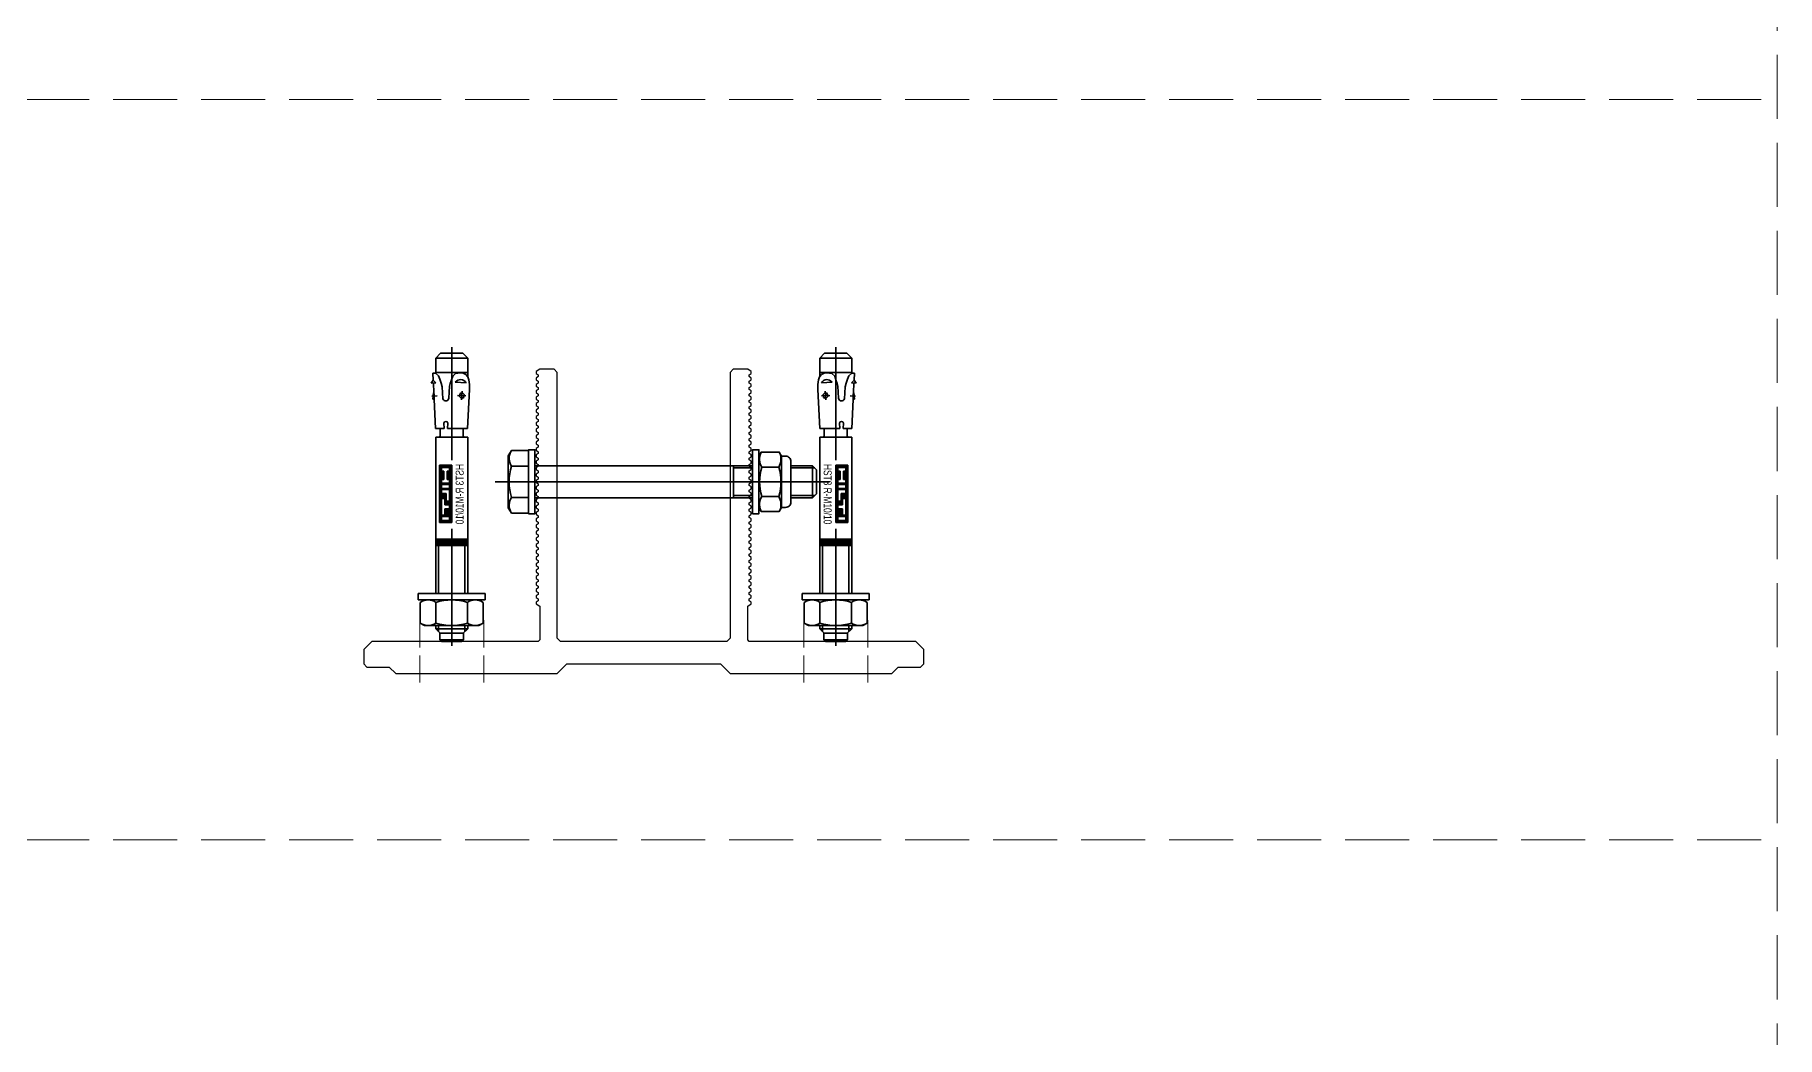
# Model space of a CAD drawing. Header units: millimetres. Extents: x -29692 to 34729, y -8412 to 43293.
# Drawn here: x -9429 to -8884, y -559 to -246 of the extents above; entities that cross this region are included whole.
import ezdxf
from ezdxf.enums import TextEntityAlignment as Align

# ---------------------------------------------------------------- set-up
doc = ezdxf.new("R2010")
doc.units = ezdxf.units.MM
doc.linetypes.add('ACAD_ISO10W100', pattern=[18, 12, -3, 0, -3])
doc.linetypes.add('JIS_02_4.0', pattern=[5.5, 4, -1.5])
doc.layers.add('_0_001_Профили', color=150, linetype='Continuous', lineweight=35)
doc.layers.add('_0_007_Кронштейны_01', color=30, linetype='Continuous')
doc.layers.add('_0_023 _Линия_04', color=96, linetype='JIS_02_4.0', lineweight=9, plot=False)
doc.styles.add('_DZ_3.2', font='isocpeui.ttf', dxfattribs={"height": 3.2})
doc.styles.get("Standard").update_dxf_attribs({"font": 'arial.ttf'})

# ---------------------------------------------------------------- blocks, each defined once
blk = doc.blocks.new('80002129_95мм_В1')
at = {"layer": '_0_007_Кронштейны_01'}
for p, q in [((55, 95), (53.92, 94.28)), ((53.92, 94.28), (53.92, 93.72)), ((53.92, 93.72), (54.58, 93.28)), ((54.58, 92.72), (53.92, 92.28)), ((54.58, 93.28), (54.58, 92.72)), ((59.5, 95), (55, 95)), ((60.5, 94), (59.5, 95)), ((60.5, 11), (60.5, 94)), ((115.5, 95), (114.5, 94)), ((114.5, 94), (114.5, 11)), ((120, 95), (115.5, 95)), ((121.08, 94.28), (120, 95)), ((120.42, 93.28), (121.08, 93.72)), ((120.42, 92.72), (120.42, 93.28)), ((121.08, 92.28), (120.42, 92.72)), ((121.08, 93.72), (121.08, 94.28)), ((53.92, 92.28), (53.92, 91.72)), ((53.92, 91.72), (54.58, 91.28)), ((54.58, 90.72), (53.92, 90.28)), ((53.92, 90.28), (53.92, 89.72)), ((53.92, 89.72), (54.58, 89.28)), ((54.58, 88.72), (53.92, 88.28)), ((53.92, 88.28), (53.92, 87.72)), ((53.92, 87.72), (54.58, 87.28)), ((54.58, 91.28), (54.58, 90.72)), ((54.58, 89.28), (54.58, 88.72)), ((54.58, 87.28), (54.58, 86.72)), ((120.42, 91.28), (121.08, 91.72)), ((120.42, 90.72), (120.42, 91.28)), ((121.08, 90.28), (120.42, 90.72)), ((120.42, 89.28), (121.08, 89.72)), ((120.42, 88.72), (120.42, 89.28)), ((121.08, 88.28), (120.42, 88.72)), ((120.42, 87.28), (121.08, 87.72)), ((120.42, 86.72), (120.42, 87.28)), ((121.08, 91.72), (121.08, 92.28)), ((121.08, 89.72), (121.08, 90.28)), ((121.08, 87.72), (121.08, 88.28)), ((54.58, 86.72), (53.92, 86.28)), ((53.92, 86.28), (53.92, 85.72)), ((53.92, 85.72), (54.58, 85.28)), ((54.58, 84.72), (53.92, 84.28)), ((53.92, 84.28), (53.92, 83.72)), ((53.92, 83.72), (54.58, 83.28)), ((54.58, 82.72), (53.92, 82.28)), ((53.92, 82.28), (53.92, 81.72)), ((53.92, 81.72), (54.58, 81.28)), ((54.58, 85.28), (54.58, 84.72)), ((54.58, 83.28), (54.58, 82.72)), ((121.08, 86.28), (120.42, 86.72)), ((120.42, 85.28), (121.08, 85.72)), ((120.42, 84.72), (120.42, 85.28)), ((121.08, 84.28), (120.42, 84.72)), ((120.42, 83.28), (121.08, 83.72)), ((120.42, 82.72), (120.42, 83.28)), ((121.08, 82.28), (120.42, 82.72)), ((120.42, 81.28), (121.08, 81.72)), ((121.08, 85.72), (121.08, 86.28)), ((121.08, 83.72), (121.08, 84.28)), ((121.08, 81.72), (121.08, 82.28)), ((54.58, 80.72), (53.92, 80.28)), ((53.92, 80.28), (53.92, 79.72)), ((53.92, 79.72), (54.58, 79.28)), ((54.58, 78.72), (53.92, 78.28)), ((53.92, 78.28), (53.92, 77.72)), ((53.92, 77.72), (54.58, 77.28)), ((54.58, 76.72), (53.92, 76.28)), ((53.92, 76.28), (53.92, 75.72)), ((54.58, 81.28), (54.58, 80.72)), ((54.58, 79.28), (54.58, 78.72)), ((54.58, 77.28), (54.58, 76.72)), ((120.42, 80.72), (120.42, 81.28)), ((121.08, 80.28), (120.42, 80.72)), ((120.42, 79.28), (121.08, 79.72)), ((120.42, 78.72), (120.42, 79.28)), ((121.08, 78.28), (120.42, 78.72)), ((120.42, 77.28), (121.08, 77.72)), ((120.42, 76.72), (120.42, 77.28)), ((121.08, 76.28), (120.42, 76.72)), ((121.08, 79.72), (121.08, 80.28)), ((121.08, 77.72), (121.08, 78.28)), ((121.08, 75.72), (121.08, 76.28)), ((53.92, 75.72), (54.58, 75.28)), ((54.58, 74.72), (53.92, 74.28)), ((53.92, 74.28), (53.92, 73.72)), ((53.92, 73.72), (54.58, 73.28)), ((54.58, 72.72), (53.92, 72.28)), ((53.92, 72.28), (53.92, 71.72)), ((53.92, 71.72), (54.58, 71.28)), ((54.58, 75.28), (54.58, 74.72)), ((54.58, 73.28), (54.58, 72.72)), ((54.58, 71.28), (54.58, 70.72)), ((120.42, 75.28), (121.08, 75.72)), ((120.42, 74.72), (120.42, 75.28)), ((121.08, 74.28), (120.42, 74.72)), ((120.42, 73.28), (121.08, 73.72)), ((120.42, 72.72), (120.42, 73.28)), ((121.08, 72.28), (120.42, 72.72)), ((120.42, 71.28), (121.08, 71.72)), ((120.42, 70.72), (120.42, 71.28)), ((121.08, 73.72), (121.08, 74.28)), ((121.08, 71.72), (121.08, 72.28)), ((54.58, 70.72), (53.92, 70.28)), ((53.92, 70.28), (53.92, 69.72)), ((53.92, 69.72), (54.58, 69.28)), ((54.58, 68.72), (53.92, 68.28)), ((53.92, 68.28), (53.92, 67.72)), ((53.92, 67.72), (54.58, 67.28)), ((54.58, 66.72), (53.92, 66.28)), ((53.92, 66.28), (53.92, 65.72)), ((53.92, 65.72), (54.58, 65.28)), ((54.58, 69.28), (54.58, 68.72)), ((54.58, 67.28), (54.58, 66.72)), ((121.08, 70.28), (120.42, 70.72)), ((120.42, 69.28), (121.08, 69.72)), ((120.42, 68.72), (120.42, 69.28)), ((121.08, 68.28), (120.42, 68.72)), ((120.42, 67.28), (121.08, 67.72)), ((120.42, 66.72), (120.42, 67.28)), ((121.08, 66.28), (120.42, 66.72)), ((120.42, 65.28), (121.08, 65.72)), ((121.08, 69.72), (121.08, 70.28)), ((121.08, 67.72), (121.08, 68.28)), ((121.08, 65.72), (121.08, 66.28)), ((54.58, 64.72), (53.92, 64.28)), ((53.92, 64.28), (53.92, 63.72)), ((53.92, 63.72), (54.58, 63.28)), ((54.58, 62.72), (53.92, 62.28)), ((53.92, 62.28), (53.92, 61.72)), ((53.92, 61.72), (54.58, 61.28)), ((54.58, 60.72), (53.92, 60.28)), ((53.92, 60.28), (53.92, 59.72)), ((54.58, 65.28), (54.58, 64.72)), ((54.58, 63.28), (54.58, 62.72)), ((54.58, 61.28), (54.58, 60.72)), ((120.42, 64.72), (120.42, 65.28)), ((121.08, 64.28), (120.42, 64.72)), ((120.42, 63.28), (121.08, 63.72)), ((120.42, 62.72), (120.42, 63.28)), ((121.08, 62.28), (120.42, 62.72)), ((120.42, 61.28), (121.08, 61.72)), ((120.42, 60.72), (120.42, 61.28)), ((121.08, 60.28), (120.42, 60.72)), ((121.08, 63.72), (121.08, 64.28)), ((121.08, 61.72), (121.08, 62.28)), ((121.08, 59.72), (121.08, 60.28)), ((53.92, 59.72), (54.58, 59.28)), ((54.58, 58.72), (53.92, 58.28)), ((53.92, 58.28), (53.92, 57.72)), ((53.92, 57.72), (54.58, 57.28)), ((54.58, 56.72), (53.92, 56.28)), ((53.92, 56.28), (53.92, 55.72)), ((53.92, 55.72), (54.58, 55.28)), ((54.58, 54.72), (53.92, 54.28)), ((54.58, 59.28), (54.58, 58.72)), ((54.58, 57.28), (54.58, 56.72)), ((54.58, 55.28), (54.58, 54.72)), ((120.42, 59.28), (121.08, 59.72)), ((120.42, 58.72), (120.42, 59.28)), ((121.08, 58.28), (120.42, 58.72)), ((120.42, 57.28), (121.08, 57.72)), ((120.42, 56.72), (120.42, 57.28)), ((121.08, 56.28), (120.42, 56.72)), ((120.42, 55.28), (121.08, 55.72)), ((120.42, 54.72), (120.42, 55.28)), ((121.08, 54.28), (120.42, 54.72)), ((121.08, 57.72), (121.08, 58.28)), ((121.08, 55.72), (121.08, 56.28)), ((53.92, 54.28), (53.92, 53.72)), ((53.92, 53.72), (54.58, 53.28)), ((54.58, 52.72), (53.92, 52.28)), ((53.92, 52.28), (53.92, 51.72)), ((53.92, 51.72), (54.58, 51.28)), ((54.58, 50.72), (53.92, 50.28)), ((53.92, 50.28), (53.92, 49.72)), ((53.92, 49.72), (54.58, 49.28)), ((54.58, 53.28), (54.58, 52.72)), ((54.58, 51.28), (54.58, 50.72)), ((54.58, 49.28), (54.58, 48.72)), ((120.42, 53.28), (121.08, 53.72)), ((120.42, 52.72), (120.42, 53.28)), ((121.08, 52.28), (120.42, 52.72)), ((120.42, 51.28), (121.08, 51.72)), ((120.42, 50.72), (120.42, 51.28)), ((121.08, 50.28), (120.42, 50.72)), ((120.42, 49.28), (121.08, 49.72)), ((120.42, 48.72), (120.42, 49.28)), ((121.08, 53.72), (121.08, 54.28)), ((121.08, 51.72), (121.08, 52.28)), ((121.08, 49.72), (121.08, 50.28)), ((54.58, 48.72), (53.92, 48.28)), ((53.92, 48.28), (53.92, 47.72)), ((53.92, 47.72), (54.58, 47.28)), ((54.58, 46.72), (53.92, 46.28)), ((53.92, 46.28), (53.92, 45.72)), ((53.92, 45.72), (54.58, 45.28)), ((54.58, 44.72), (53.92, 44.28)), ((53.92, 44.28), (53.92, 43.72)), ((53.92, 43.72), (54.58, 43.28)), ((54.58, 47.28), (54.58, 46.72)), ((54.58, 45.28), (54.58, 44.72)), ((121.08, 48.28), (120.42, 48.72)), ((120.42, 47.28), (121.08, 47.72)), ((120.42, 46.72), (120.42, 47.28)), ((121.08, 46.28), (120.42, 46.72)), ((120.42, 45.28), (121.08, 45.72)), ((120.42, 44.72), (120.42, 45.28)), ((121.08, 44.28), (120.42, 44.72)), ((120.42, 43.28), (121.08, 43.72)), ((121.08, 47.72), (121.08, 48.28)), ((121.08, 45.72), (121.08, 46.28)), ((121.08, 43.72), (121.08, 44.28)), ((54.58, 42.72), (53.92, 42.28)), ((53.92, 42.28), (53.92, 41.72)), ((53.92, 41.72), (54.58, 41.28)), ((54.58, 40.72), (53.92, 40.28)), ((53.92, 40.28), (53.92, 39.72)), ((53.92, 39.72), (54.58, 39.28)), ((54.58, 38.72), (53.92, 38.28)), ((53.92, 38.28), (53.92, 37.72)), ((54.58, 43.28), (54.58, 42.72)), ((54.58, 41.28), (54.58, 40.72)), ((54.58, 39.28), (54.58, 38.72)), ((120.42, 42.72), (120.42, 43.28)), ((121.08, 42.28), (120.42, 42.72)), ((120.42, 41.28), (121.08, 41.72)), ((120.42, 40.72), (120.42, 41.28)), ((121.08, 40.28), (120.42, 40.72)), ((120.42, 39.28), (121.08, 39.72)), ((120.42, 38.72), (120.42, 39.28)), ((121.08, 38.28), (120.42, 38.72)), ((121.08, 41.72), (121.08, 42.28)), ((121.08, 39.72), (121.08, 40.28)), ((121.08, 37.72), (121.08, 38.28)), ((53.92, 37.72), (54.58, 37.28)), ((54.58, 36.72), (53.92, 36.28)), ((53.92, 36.28), (53.92, 35.72)), ((53.92, 35.72), (54.58, 35.28)), ((54.58, 34.72), (53.92, 34.28)), ((53.92, 34.28), (53.92, 33.72)), ((53.92, 33.72), (54.58, 33.28)), ((54.58, 32.72), (53.92, 32.28)), ((54.58, 37.28), (54.58, 36.72)), ((54.58, 35.28), (54.58, 34.72)), ((54.58, 33.28), (54.58, 32.72)), ((120.42, 37.28), (121.08, 37.72)), ((120.42, 36.72), (120.42, 37.28)), ((121.08, 36.28), (120.42, 36.72)), ((120.42, 35.28), (121.08, 35.72)), ((120.42, 34.72), (120.42, 35.28)), ((121.08, 34.28), (120.42, 34.72)), ((120.42, 33.28), (121.08, 33.72)), ((120.42, 32.72), (120.42, 33.28)), ((121.08, 32.28), (120.42, 32.72)), ((121.08, 35.72), (121.08, 36.28)), ((121.08, 33.72), (121.08, 34.28)), ((53.92, 32.28), (53.92, 31.72)), ((53.92, 31.72), (54.58, 31.28)), ((54.58, 30.72), (53.92, 30.28)), ((53.92, 30.28), (53.92, 29.72)), ((53.92, 29.72), (54.58, 29.28)), ((54.58, 28.72), (53.92, 28.28)), ((53.92, 28.28), (53.92, 27.72)), ((53.92, 27.72), (54.58, 27.28)), ((54.58, 31.28), (54.58, 30.72)), ((54.58, 29.28), (54.58, 28.72)), ((54.58, 27.28), (54.58, 26.72)), ((120.42, 31.28), (121.08, 31.72)), ((120.42, 30.72), (120.42, 31.28)), ((121.08, 30.28), (120.42, 30.72)), ((120.42, 29.28), (121.08, 29.72)), ((120.42, 28.72), (120.42, 29.28)), ((121.08, 28.28), (120.42, 28.72)), ((120.42, 27.28), (121.08, 27.72)), ((120.42, 26.72), (120.42, 27.28)), ((121.08, 31.72), (121.08, 32.28)), ((121.08, 29.72), (121.08, 30.28)), ((121.08, 27.72), (121.08, 28.28)), ((54.58, 26.72), (53.92, 26.28)), ((53.92, 26.28), (53.92, 25.72)), ((53.92, 25.72), (54.58, 25.28)), ((54.58, 24.72), (53.92, 24.28)), ((53.92, 24.28), (53.92, 23.72)), ((53.92, 23.72), (54.58, 23.28)), ((54.58, 22.72), (53.92, 22.28)), ((53.92, 22.28), (53.92, 21.72)), ((54.58, 25.28), (54.58, 24.72)), ((54.58, 23.28), (54.58, 22.72)), ((121.08, 26.28), (120.42, 26.72)), ((120.42, 25.28), (121.08, 25.72)), ((120.42, 24.72), (120.42, 25.28)), ((121.08, 24.28), (120.42, 24.72)), ((120.42, 23.28), (121.08, 23.72)), ((120.42, 22.72), (120.42, 23.28)), ((121.08, 22.28), (120.42, 22.72)), ((121.08, 25.72), (121.08, 26.28)), ((121.08, 23.72), (121.08, 24.28)), ((121.08, 21.72), (121.08, 22.28)), ((53.92, 21.72), (55, 21)), ((55, 21), (55, 10.5)), ((120, 21), (121.08, 21.72)), ((120, 10.5), (120, 21)), ((61.5, 10), (60.5, 11)), ((114.5, 11), (113.5, 10)), ((2.5, 10), (0, 7.5)), ((0, 7.5), (0, 3)), ((54.5, 10), (2.5, 10)), ((55, 10.5), (54.5, 10)), ((87.5, 10), (61.5, 10)), ((113.5, 10), (87.5, 10)), ((120.5, 10), (120, 10.5)), ((172.5, 10), (120.5, 10)), ((175, 7.5), (172.5, 10)), ((175, 3), (175, 7.5)), ((0, 3), (1, 2)), ((1, 2), (8, 2)), ((8, 2), (10, 0)), ((10, 0), (60.5, 0)), ((60.5, 0), (63.5, 3)), ((63.5, 3), (87.5, 3)), ((87.5, 3), (111.5, 3)), ((111.5, 3), (114.5, 0)), ((114.5, 0), (165, 0)), ((165, 0), (167, 2)), ((167, 2), (174, 2)), ((174, 2), (175, 3))]:
    blk.add_line(p, q, dxfattribs=at)
at = {"layer": '_0_007_Кронштейны_01', "color": 3, "linetype": 'ACAD_ISO10W100', "lineweight": 5}
for p, q in [((55.91, 60), (47.41, 60)), ((66.91, 60), (58.41, 60)), ((114.9, 60), (106.4, 60)), ((125.9, 60), (117.4, 60))]:
    blk.add_line(p, q, dxfattribs=at)
at = {"layer": '_0_007_Кронштейны_01', "color": 110, "linetype": 'ACAD_ISO10W100', "lineweight": 5}
for p, q in [((17.5, 8.17), (17.5, 16.67)), ((37.5, 8.17), (37.5, 16.67)), ((137.5, 8.17), (137.5, 16.67)), ((157.5, 8.17), (157.5, 16.67)), ((17.5, -2.83), (17.5, 5.67)), ((37.5, -2.83), (37.5, 5.67)), ((137.5, -2.83), (137.5, 5.67)), ((157.5, -2.83), (157.5, 5.67))]:
    blk.add_line(p, q, dxfattribs=at)
blk = doc.blocks.new('*U1012')
at = {"color": 0, "linetype": 'ByBlock', "lineweight": -2}
for p, q in [((-10, 8.5), (-9.24, 9.82)), ((-10, -8.5), (-10, 8.5)), ((-2.76, 9.82), (-9.24, 9.82)), ((-2, 8.5), (-2.76, 9.82)), ((0, 10.5), (-2, 10.5)), ((-2, -10.5), (-2, 10.5)), ((0, -10.5), (0, 10.5)), ((63.67, 5.59), (51.55, 4.96)), ((-16.36, 0), (20.25, 0)), ((-14.98, 3.2), (-14.48, 3.7)), ((-14.98, 3.2), (-14.98, -3.2)), ((-14.48, 3.7), (-12.38, 3.7)), ((-14.48, -3.7), (-14.48, 3.7)), ((-11, 5), (-12.38, 3.62)), ((-12.38, 3.62), (-12.38, -3.62)), ((0, 0), (-12, 0)), ((-11.92, 4.08), (-10, 4.08)), ((-11, 5), (-11, -5)), ((-10, 5), (-11, 5)), ((-2.76, 4.91), (-9.24, 4.91)), ((48.82, 5), (0, 5)), ((0, 4.08), (15.02, 4.08)), ((15.02, 4.9), (15.12, 5)), ((15.27, 5), (15.02, 4.75)), ((15.02, 4.61), (15.41, 5)), ((15.55, 5), (15.02, 4.47)), ((15.02, 4.33), (15.69, 5)), ((15.83, 5), (15.02, 4.19)), ((15.02, 4.05), (15.97, 5)), ((16.11, 5), (15.02, 3.91)), ((15.02, 3.76), (16.26, 5)), ((16.4, 5), (15.02, 3.62)), ((15.02, 3.48), (16.54, 5)), ((16.68, 5), (15.02, 3.34)), ((15.02, 3.2), (16.82, 5)), ((16.96, 5), (15.02, 3.06)), ((15.02, 5), (15.02, -5)), ((15.02, 2.92), (17.02, 4.92)), ((17.02, 4.78), (15.02, 2.78)), ((15.02, 2.63), (17.02, 4.63)), ((17.02, 4.49), (15.02, 2.49)), ((15.02, 2.35), (17.02, 4.35)), ((17.02, 4.21), (15.02, 2.21)), ((15.02, 2.07), (17.02, 4.07)), ((17.02, 3.93), (15.02, 1.93)), ((15.02, 1.79), (17.02, 3.79)), ((17.02, 3.64), (15.02, 1.64)), ((15.02, 1.5), (17.02, 3.5)), ((17.02, 3.36), (15.02, 1.36)), ((15.02, 1.22), (17.02, 3.22)), ((17.02, 3.08), (15.02, 1.08)), ((15.02, 0.94), (17.02, 2.94)), ((17.02, 2.8), (15.02, 0.8)), ((15.02, 0.65), (17.02, 2.65)), ((17.02, 2.51), (15.02, 0.51)), ((15.02, 0.37), (17.02, 2.37)), ((17.02, 2.23), (15.02, 0.23)), ((15.02, 0.09), (17.02, 2.09)), ((17.02, 1.95), (15.02, -0.05)), ((15.02, -0.19), (17.02, 1.81)), ((17.02, 1.66), (15.02, -0.34)), ((15.02, -0.48), (17.02, 1.52)), ((17.02, 1.38), (15.02, -0.62)), ((15.02, -0.76), (17.02, 1.24)), ((17.02, 1.1), (15.02, -0.9)), ((15.02, -1.04), (17.02, 0.96)), ((17.02, 0.82), (15.02, -1.18)), ((15.02, -1.33), (17.02, 0.67)), ((17.02, 0.53), (15.02, -1.47)), ((15.02, -1.61), (17.02, 0.39)), ((17.02, 0.25), (15.02, -1.75)), ((15.02, -1.89), (17.02, 0.11)), ((17.02, 5), (17.02, -5)), ((48.82, 5), (48.82, -5)), ((48.82, -3.99), (48.82, 3.99)), ((51.55, 3.6), (49.2, 3.6)), ((51.55, -1.28), (51.55, 4.96)), ((63.2, 3.24), (60.47, 3.1)), ((61.89, 1.78), (61.75, 4.41)), ((66.01, 1.13), (65.84, 4.48)), ((73.52, 5), (67.73, 5)), ((69.03, 5), (69.03, -5)), ((75.02, 3.5), (73.52, 5)), ((73.52, -5), (73.52, 5)), ((75.02, -3.5), (75.02, 3.5)), ((-14.48, -3.7), (-14.98, -3.2)), ((-14.48, -3.7), (-12.38, -3.7)), ((-11, -5), (-12.38, -3.62)), ((-11.92, -4.08), (-10, -4.08)), ((-10, -5), (-11, -5)), ((-2.76, -4.91), (-9.24, -4.91)), ((0, -4.08), (15.02, -4.08)), ((48.82, -5), (0, -5)), ((17.02, -0.03), (15.02, -2.03)), ((15.02, -2.17), (17.02, -0.17)), ((17.02, -0.32), (15.02, -2.32)), ((15.02, -2.46), (17.02, -0.46)), ((17.02, -0.6), (15.02, -2.6)), ((15.02, -2.74), (17.02, -0.74)), ((17.02, -0.88), (15.02, -2.88)), ((15.02, -3.02), (17.02, -1.02)), ((17.02, -1.16), (15.02, -3.16)), ((15.02, -3.31), (17.02, -1.31)), ((17.02, -1.45), (15.02, -3.45)), ((15.02, -3.59), (17.02, -1.59)), ((17.02, -1.73), (15.02, -3.73)), ((15.02, -3.87), (17.02, -1.87)), ((17.02, -2.01), (15.02, -4.01)), ((15.02, -4.15), (17.02, -2.15)), ((17.02, -2.3), (15.02, -4.3)), ((15.02, -4.44), (17.02, -2.44)), ((17.02, -2.58), (15.02, -4.58)), ((15.02, -4.72), (17.02, -2.72)), ((17.02, -2.86), (15.02, -4.86)), ((15.02, -5), (17.02, -3)), ((17.02, -3.14), (15.16, -5)), ((15.31, -5), (17.02, -3.29)), ((17.02, -3.43), (15.45, -5)), ((15.59, -5), (17.02, -3.57)), ((17.02, -3.71), (15.73, -5)), ((15.87, -5), (17.02, -3.85)), ((17.02, -3.99), (16.01, -5)), ((16.15, -5), (17.02, -4.13)), ((17.02, -4.28), (16.3, -5)), ((16.44, -5), (17.02, -4.42)), ((17.02, -4.56), (16.58, -5)), ((16.72, -5), (17.02, -4.7)), ((17.02, -4.84), (16.86, -5)), ((17, -5), (17.02, -4.98)), ((40.04, 0), (22.2, 0)), ((22.2, 0), (22.2, -3.84)), ((40.04, -3.84), (22.2, -3.84)), ((22.21, -3.84), (22.21, 0)), ((22.28, 0), (22.28, -3.84)), ((22.34, -3.84), (22.34, 0)), ((22.41, 0), (22.41, -3.84)), ((22.47, -3.84), (22.47, 0)), ((22.53, 0), (22.53, -3.84)), ((22.6, -3.84), (22.6, 0)), ((22.66, 0), (22.66, -3.84)), ((22.73, -3.84), (22.73, 0)), ((22.79, 0), (22.79, -3.84)), ((24.04, -0.64), (22.84, -0.64)), ((22.84, -0.64), (22.84, -3.2)), ((24.04, -3.2), (22.84, -3.2)), ((22.85, -0.64), (22.85, 0)), ((22.85, -3.84), (22.85, -3.2)), ((22.92, 0), (22.92, -0.64)), ((22.92, -3.2), (22.92, -3.84)), ((22.98, -0.64), (22.98, 0)), ((22.98, -3.84), (22.98, -3.2)), ((23.05, 0), (23.05, -0.64)), ((23.05, -3.2), (23.05, -3.84)), ((23.11, -0.64), (23.11, 0)), ((23.11, -3.84), (23.11, -3.2)), ((23.17, 0), (23.17, -0.64)), ((23.17, -3.2), (23.17, -3.84)), ((23.24, -0.64), (23.24, 0)), ((23.24, -3.84), (23.24, -3.2)), ((23.3, 0), (23.3, -0.64)), ((23.3, -3.2), (23.3, -3.84)), ((23.37, -0.64), (23.37, 0)), ((23.37, -3.84), (23.37, -3.2)), ((23.43, 0), (23.43, -0.64)), ((23.43, -3.2), (23.43, -3.84)), ((23.49, -0.64), (23.49, 0)), ((23.49, -3.84), (23.49, -3.2)), ((23.56, 0), (23.56, -0.64)), ((23.56, -3.2), (23.56, -3.84)), ((23.62, -0.64), (23.62, 0)), ((23.62, -3.84), (23.62, -3.2)), ((23.69, 0), (23.69, -0.64)), ((23.69, -3.2), (23.69, -3.84)), ((23.75, -0.64), (23.75, 0)), ((23.75, -3.84), (23.75, -3.2)), ((23.81, 0), (23.81, -0.64)), ((23.81, -3.2), (23.81, -3.84)), ((23.88, -0.64), (23.88, 0)), ((23.88, -3.84), (23.88, -3.2)), ((23.94, 0), (23.94, -0.64)), ((23.94, -3.2), (23.94, -3.84)), ((24.01, -0.64), (24.01, 0)), ((24.01, -3.84), (24.01, -3.2)), ((24.04, -0.64), (24.04, -3.2)), ((24.07, 0), (24.07, -3.84)), ((24.13, -3.84), (24.13, 0)), ((24.2, 0), (24.2, -3.84)), ((24.26, -3.84), (24.26, 0)), ((24.33, 0), (24.33, -3.84)), ((24.39, -3.84), (24.39, 0)), ((24.42, -2.15), (24.42, -3.2)), ((26.45, -2.15), (24.42, -2.15)), ((29.69, -3.2), (24.42, -3.2)), ((24.45, 0), (24.45, -2.15)), ((24.45, -3.2), (24.45, -3.84)), ((24.52, -2.15), (24.52, 0)), ((24.52, -3.84), (24.52, -3.2)), ((24.58, 0), (24.58, -2.15)), ((24.58, -3.2), (24.58, -3.84)), ((24.65, -2.15), (24.65, 0)), ((24.65, -3.84), (24.65, -3.2)), ((24.71, 0), (24.71, -2.15)), ((24.71, -3.2), (24.71, -3.84)), ((24.77, -2.15), (24.77, 0)), ((24.77, -3.84), (24.77, -3.2)), ((24.84, 0), (24.84, -2.15)), ((24.84, -3.2), (24.84, -3.84)), ((24.9, -2.15), (24.9, 0)), ((24.9, -3.84), (24.9, -3.2)), ((24.97, 0), (24.97, -2.15)), ((24.97, -3.2), (24.97, -3.84)), ((25.03, -2.15), (25.03, 0)), ((25.03, -3.84), (25.03, -3.2)), ((25.09, 0), (25.09, -2.15)), ((25.09, -3.2), (25.09, -3.84)), ((25.16, -2.15), (25.16, 0)), ((25.16, -3.84), (25.16, -3.2)), ((25.22, 0), (25.22, -2.15)), ((25.22, -3.2), (25.22, -3.84)), ((25.29, -2.15), (25.29, 0)), ((25.29, -3.84), (25.29, -3.2)), ((25.35, 0), (25.35, -2.15)), ((25.35, -3.2), (25.35, -3.84)), ((25.41, -2.15), (25.41, 0)), ((25.41, -3.84), (25.41, -3.2)), ((25.48, 0), (25.48, -2.15)), ((25.48, -3.2), (25.48, -3.84)), ((25.54, -2.15), (25.54, 0)), ((25.54, -3.84), (25.54, -3.2)), ((25.61, 0), (25.61, -2.15)), ((25.61, -3.2), (25.61, -3.84)), ((25.67, -2.15), (25.67, 0)), ((25.67, -3.84), (25.67, -3.2)), ((25.73, 0), (25.73, -2.15)), ((25.73, -3.2), (25.73, -3.84)), ((25.8, -2.15), (25.8, 0)), ((25.8, -3.84), (25.8, -3.2)), ((25.86, 0), (25.86, -2.15)), ((25.86, -3.2), (25.86, -3.84)), ((25.93, -2.15), (25.93, 0)), ((25.93, -3.84), (25.93, -3.2)), ((25.99, 0), (25.99, -2.15)), ((25.99, -3.2), (25.99, -3.84)), ((26.05, -2.15), (26.05, 0)), ((26.05, -3.84), (26.05, -3.2)), ((26.12, 0), (26.12, -2.15)), ((26.12, -3.2), (26.12, -3.84)), ((26.18, -2.15), (26.18, 0)), ((26.18, -3.84), (26.18, -3.2)), ((26.25, 0), (26.25, -2.15)), ((26.25, -3.2), (26.25, -3.84)), ((26.31, -2.15), (26.31, 0)), ((26.31, -3.84), (26.31, -3.2)), ((26.37, 0), (26.37, -2.15)), ((26.37, -3.2), (26.37, -3.84)), ((26.44, -2.15), (26.44, 0)), ((26.44, -3.84), (26.44, -3.2)), ((26.45, -0.64), (26.45, -2.15)), ((27.65, -0.64), (26.45, -0.64)), ((26.5, 0), (26.5, -0.64)), ((26.5, -3.2), (26.5, -3.84)), ((26.57, -0.64), (26.57, 0)), ((26.57, -3.84), (26.57, -3.2)), ((26.63, 0), (26.63, -0.64)), ((26.63, -3.2), (26.63, -3.84)), ((26.69, -0.64), (26.69, 0)), ((26.69, -3.84), (26.69, -3.2)), ((26.76, 0), (26.76, -0.64)), ((26.76, -3.2), (26.76, -3.84)), ((26.82, -0.64), (26.82, 0)), ((26.82, -3.84), (26.82, -3.2)), ((26.89, 0), (26.89, -0.64)), ((26.89, -3.2), (26.89, -3.84)), ((26.95, -0.64), (26.95, 0)), ((26.95, -3.84), (26.95, -3.2)), ((27.01, 0), (27.01, -0.64)), ((27.01, -3.2), (27.01, -3.84)), ((27.08, -0.64), (27.08, 0)), ((27.08, -3.84), (27.08, -3.2)), ((27.14, 0), (27.14, -0.64)), ((27.14, -3.2), (27.14, -3.84)), ((27.21, -0.64), (27.21, 0)), ((27.21, -3.84), (27.21, -3.2)), ((27.27, 0), (27.27, -0.64)), ((27.27, -3.2), (27.27, -3.84)), ((27.33, -0.64), (27.33, 0)), ((27.33, -3.84), (27.33, -3.2)), ((27.4, 0), (27.4, -0.64)), ((27.4, -3.2), (27.4, -3.84)), ((27.46, -0.64), (27.46, 0)), ((27.46, -3.84), (27.46, -3.2)), ((27.53, 0), (27.53, -0.64)), ((27.53, -3.2), (27.53, -3.84)), ((27.59, -0.64), (27.59, 0)), ((27.59, -3.84), (27.59, -3.2)), ((27.65, 0), (27.65, -0.64)), ((27.65, -0.64), (27.65, -2.15)), ((29.69, -2.15), (27.65, -2.15)), ((27.65, -3.2), (27.65, -3.84)), ((27.72, -2.15), (27.72, 0)), ((27.72, -3.84), (27.72, -3.2)), ((27.78, 0), (27.78, -2.15)), ((27.78, -3.2), (27.78, -3.84)), ((27.85, -2.15), (27.85, 0)), ((27.85, -3.84), (27.85, -3.2)), ((27.91, 0), (27.91, -2.15)), ((27.91, -3.2), (27.91, -3.84)), ((27.97, -2.15), (27.97, 0)), ((27.97, -3.84), (27.97, -3.2)), ((28.04, 0), (28.04, -2.15)), ((28.04, -3.2), (28.04, -3.84)), ((28.1, -2.15), (28.1, 0)), ((28.1, -3.84), (28.1, -3.2)), ((28.17, 0), (28.17, -2.15)), ((28.17, -3.2), (28.17, -3.84)), ((28.23, -2.15), (28.23, 0)), ((28.23, -3.84), (28.23, -3.2)), ((28.29, 0), (28.29, -2.15)), ((28.29, -3.2), (28.29, -3.84)), ((28.36, -2.15), (28.36, 0)), ((28.36, -3.84), (28.36, -3.2)), ((28.42, 0), (28.42, -2.15)), ((28.42, -3.2), (28.42, -3.84)), ((28.49, -2.15), (28.49, 0)), ((28.49, -3.84), (28.49, -3.2)), ((28.55, 0), (28.55, -2.15)), ((28.55, -3.2), (28.55, -3.84)), ((28.61, -2.15), (28.61, 0)), ((28.61, -3.84), (28.61, -3.2)), ((28.68, 0), (28.68, -2.15)), ((28.68, -3.2), (28.68, -3.84)), ((28.74, -2.15), (28.74, 0)), ((28.74, -3.84), (28.74, -3.2)), ((28.81, 0), (28.81, -2.15)), ((28.81, -3.2), (28.81, -3.84)), ((28.86, -0.64), (28.86, -1.69)), ((32.47, -0.64), (28.86, -0.64)), ((28.86, -1.69), (31.27, -1.69)), ((28.87, -0.64), (28.87, 0)), ((28.87, -2.15), (28.87, -1.69)), ((28.87, -3.84), (28.87, -3.2)), ((28.93, 0), (28.93, -0.64)), ((28.93, -1.69), (28.93, -2.15)), ((28.93, -3.2), (28.93, -3.84)), ((29, -0.64), (29, 0)), ((29, -2.15), (29, -1.69)), ((29, -3.84), (29, -3.2)), ((29.06, 0), (29.06, -0.64)), ((29.06, -1.69), (29.06, -2.15)), ((29.06, -3.2), (29.06, -3.84)), ((29.13, -0.64), (29.13, 0)), ((29.13, -2.15), (29.13, -1.69)), ((29.13, -3.84), (29.13, -3.2)), ((29.19, 0), (29.19, -0.64)), ((29.19, -1.69), (29.19, -2.15)), ((29.19, -3.2), (29.19, -3.84)), ((29.25, -0.64), (29.25, 0)), ((29.25, -2.15), (29.25, -1.69)), ((29.25, -3.84), (29.25, -3.2)), ((29.32, 0), (29.32, -0.64)), ((29.32, -1.69), (29.32, -2.15)), ((29.32, -3.2), (29.32, -3.84)), ((29.38, -0.64), (29.38, 0)), ((29.38, -2.15), (29.38, -1.69)), ((29.38, -3.84), (29.38, -3.2)), ((29.45, 0), (29.45, -0.64)), ((29.45, -1.69), (29.45, -2.15)), ((29.45, -3.2), (29.45, -3.84)), ((29.51, -0.64), (29.51, 0)), ((29.51, -2.15), (29.51, -1.69)), ((29.51, -3.84), (29.51, -3.2)), ((29.57, 0), (29.57, -0.64)), ((29.57, -1.69), (29.57, -2.15)), ((29.57, -3.2), (29.57, -3.84)), ((29.64, -0.64), (29.64, 0)), ((29.64, -2.15), (29.64, -1.69)), ((29.64, -3.84), (29.64, -3.2)), ((29.69, -2.15), (29.69, -3.2)), ((29.7, 0), (29.7, -0.64)), ((29.7, -1.69), (29.7, -3.84)), ((29.77, -0.64), (29.77, 0)), ((29.77, -3.84), (29.77, -1.69)), ((29.83, 0), (29.83, -0.64)), ((29.83, -1.69), (29.83, -3.84)), ((29.89, -0.64), (29.89, 0)), ((29.89, -3.84), (29.89, -1.69)), ((29.96, 0), (29.96, -0.64)), ((29.96, -1.69), (29.96, -3.84)), ((30.02, -0.64), (30.02, 0)), ((30.02, -3.84), (30.02, -1.69)), ((30.09, 0), (30.09, -0.64)), ((30.09, -1.69), (30.09, -3.84)), ((30.15, -0.64), (30.15, 0)), ((30.15, -3.84), (30.15, -1.69)), ((30.21, 0), (30.21, -0.64)), ((30.21, -1.69), (30.21, -3.84)), ((30.28, -0.64), (30.28, 0)), ((30.28, -3.84), (30.28, -1.69)), ((30.34, 0), (30.34, -0.64)), ((30.34, -1.69), (30.34, -3.84)), ((30.41, -0.64), (30.41, 0)), ((30.41, -3.84), (30.41, -1.69)), ((30.47, 0), (30.47, -0.64)), ((30.47, -1.69), (30.47, -3.84)), ((30.53, -0.64), (30.53, 0)), ((30.53, -3.84), (30.53, -1.69)), ((30.6, 0), (30.6, -0.64)), ((30.6, -1.69), (30.6, -3.84)), ((30.66, -0.64), (30.66, 0)), ((30.66, -3.84), (30.66, -1.69)), ((30.73, 0), (30.73, -0.64)), ((30.73, -1.69), (30.73, -3.84)), ((30.79, -0.64), (30.79, 0)), ((30.79, -3.84), (30.79, -1.69)), ((30.85, 0), (30.85, -0.64)), ((30.85, -1.69), (30.85, -3.84)), ((30.92, -0.64), (30.92, 0)), ((30.92, -3.84), (30.92, -1.69)), ((30.98, 0), (30.98, -0.64)), ((30.98, -1.69), (30.98, -3.84)), ((31.05, -0.64), (31.05, 0)), ((31.05, -3.84), (31.05, -1.69)), ((31.11, 0), (31.11, -0.64)), ((31.11, -1.69), (31.11, -3.84)), ((31.17, -0.64), (31.17, 0)), ((31.17, -3.84), (31.17, -1.69)), ((31.24, 0), (31.24, -0.64)), ((31.24, -1.69), (31.24, -3.84)), ((31.27, -1.69), (31.27, -3.2)), ((32.47, -3.2), (31.27, -3.2)), ((31.3, -0.64), (31.3, 0)), ((31.3, -3.84), (31.3, -3.2)), ((31.37, 0), (31.37, -0.64)), ((31.37, -3.2), (31.37, -3.84)), ((31.43, -0.64), (31.43, 0)), ((31.43, -3.84), (31.43, -3.2)), ((31.49, 0), (31.49, -0.64)), ((31.49, -3.2), (31.49, -3.84)), ((31.56, -0.64), (31.56, 0)), ((31.56, -3.84), (31.56, -3.2)), ((31.62, 0), (31.62, -0.64)), ((31.62, -3.2), (31.62, -3.84)), ((31.69, -0.64), (31.69, 0)), ((31.69, -3.84), (31.69, -3.2)), ((31.75, 0), (31.75, -0.64)), ((31.75, -3.2), (31.75, -3.84)), ((31.81, -0.64), (31.81, 0)), ((31.81, -3.84), (31.81, -3.2)), ((31.88, 0), (31.88, -0.64)), ((31.88, -3.2), (31.88, -3.84)), ((31.94, -0.64), (31.94, 0)), ((31.94, -3.84), (31.94, -3.2)), ((32.01, 0), (32.01, -0.64)), ((32.01, -3.2), (32.01, -3.84)), ((32.07, -0.64), (32.07, 0)), ((32.07, -3.84), (32.07, -3.2)), ((32.13, 0), (32.13, -0.64)), ((32.13, -3.2), (32.13, -3.84)), ((32.2, -0.64), (32.2, 0)), ((32.2, -3.84), (32.2, -3.2)), ((32.26, 0), (32.26, -0.64)), ((32.26, -3.2), (32.26, -3.84)), ((32.33, -0.64), (32.33, 0)), ((32.33, -3.84), (32.33, -3.2)), ((32.39, 0), (32.39, -0.64)), ((32.39, -3.2), (32.39, -3.84)), ((32.45, -0.64), (32.45, 0)), ((32.45, -3.84), (32.45, -3.2)), ((32.47, -0.64), (32.47, -3.2)), ((32.52, 0), (32.52, -3.84)), ((32.58, -3.84), (32.58, 0)), ((32.65, 0), (32.65, -3.84)), ((32.71, -3.84), (32.71, 0)), ((32.77, 0), (32.77, -3.84)), ((32.84, -3.84), (32.84, 0)), ((32.85, -0.64), (32.85, -3.2)), ((34.05, -0.64), (32.85, -0.64)), ((34.05, -3.2), (32.85, -3.2)), ((32.9, 0), (32.9, -0.64)), ((32.9, -3.2), (32.9, -3.84)), ((32.97, -0.64), (32.97, 0)), ((32.97, -3.84), (32.97, -3.2)), ((33.03, 0), (33.03, -0.64)), ((33.03, -3.2), (33.03, -3.84)), ((33.09, -0.64), (33.09, 0)), ((33.09, -3.84), (33.09, -3.2)), ((33.16, 0), (33.16, -0.64)), ((33.16, -3.2), (33.16, -3.84)), ((33.22, -0.64), (33.22, 0)), ((33.22, -3.84), (33.22, -3.2)), ((33.29, 0), (33.29, -0.64)), ((33.29, -3.2), (33.29, -3.84)), ((33.35, -0.64), (33.35, 0)), ((33.35, -3.84), (33.35, -3.2)), ((33.41, 0), (33.41, -0.64)), ((33.41, -3.2), (33.41, -3.84)), ((33.48, -0.64), (33.48, 0)), ((33.48, -3.84), (33.48, -3.2)), ((33.54, 0), (33.54, -0.64)), ((33.54, -3.2), (33.54, -3.84)), ((33.61, -0.64), (33.61, 0)), ((33.61, -3.84), (33.61, -3.2)), ((33.67, 0), (33.67, -0.64)), ((33.67, -3.2), (33.67, -3.84)), ((33.73, -0.64), (33.73, 0)), ((33.73, -3.84), (33.73, -3.2)), ((33.8, 0), (33.8, -0.64)), ((33.8, -3.2), (33.8, -3.84)), ((33.86, -0.64), (33.86, 0)), ((33.86, -3.84), (33.86, -3.2)), ((33.93, 0), (33.93, -0.64)), ((33.93, -3.2), (33.93, -3.84)), ((33.99, -0.64), (33.99, 0)), ((33.99, -3.84), (33.99, -3.2)), ((34.05, 0), (34.05, -0.64)), ((34.05, -0.64), (34.05, -3.2)), ((34.05, -3.2), (34.05, -3.84)), ((34.12, -3.84), (34.12, 0)), ((34.18, 0), (34.18, -3.84)), ((34.25, -3.84), (34.25, 0)), ((34.31, 0), (34.31, -3.84)), ((34.37, -3.84), (34.37, 0)), ((34.43, -0.64), (34.43, -3.2)), ((35.64, -0.64), (34.43, -0.64)), ((35.64, -3.2), (34.43, -3.2)), ((34.44, 0), (34.44, -0.64)), ((34.44, -3.2), (34.44, -3.84)), ((34.5, -0.64), (34.5, 0)), ((34.5, -3.84), (34.5, -3.2)), ((34.57, 0), (34.57, -0.64)), ((34.57, -3.2), (34.57, -3.84)), ((34.63, -0.64), (34.63, 0)), ((34.63, -3.84), (34.63, -3.2)), ((34.69, 0), (34.69, -0.64)), ((34.69, -3.2), (34.69, -3.84)), ((34.76, -0.64), (34.76, 0)), ((34.76, -3.84), (34.76, -3.2)), ((34.82, 0), (34.82, -0.64)), ((34.82, -3.2), (34.82, -3.84)), ((34.89, -0.64), (34.89, 0)), ((34.89, -3.84), (34.89, -3.2)), ((34.95, 0), (34.95, -0.64)), ((34.95, -3.2), (34.95, -3.84)), ((35.01, -0.64), (35.01, 0)), ((35.01, -3.84), (35.01, -3.2)), ((35.08, 0), (35.08, -0.64)), ((35.08, -3.2), (35.08, -3.84)), ((35.14, -0.64), (35.14, 0)), ((35.14, -3.84), (35.14, -3.2)), ((35.21, 0), (35.21, -0.64)), ((35.21, -3.2), (35.21, -3.84)), ((35.27, -0.64), (35.27, 0)), ((35.27, -3.84), (35.27, -3.2)), ((35.33, 0), (35.33, -0.64)), ((35.33, -3.2), (35.33, -3.84)), ((35.4, -0.64), (35.4, 0)), ((35.4, -3.84), (35.4, -3.2)), ((35.46, 0), (35.46, -0.64)), ((35.46, -3.2), (35.46, -3.84)), ((35.53, -0.64), (35.53, 0)), ((35.53, -3.84), (35.53, -3.2)), ((35.59, 0), (35.59, -0.64)), ((35.59, -3.2), (35.59, -3.84)), ((35.64, -1.39), (35.64, -0.64)), ((38.2, -1.39), (35.64, -1.39)), ((35.64, -2.45), (35.64, -3.2)), ((38.2, -2.45), (35.64, -2.45)), ((35.65, -1.39), (35.65, 0)), ((35.65, -3.84), (35.65, -2.45)), ((35.72, 0), (35.72, -1.39)), ((35.72, -2.45), (35.72, -3.84)), ((35.78, -1.39), (35.78, 0)), ((35.78, -3.84), (35.78, -2.45)), ((35.85, 0), (35.85, -1.39)), ((35.85, -2.45), (35.85, -3.84)), ((35.91, -1.39), (35.91, 0)), ((35.91, -3.84), (35.91, -2.45)), ((35.97, 0), (35.97, -1.39)), ((35.97, -2.45), (35.97, -3.84)), ((36.04, -1.39), (36.04, 0)), ((36.04, -3.84), (36.04, -2.45)), ((36.1, 0), (36.1, -1.39)), ((36.1, -2.45), (36.1, -3.84)), ((36.17, -1.39), (36.17, 0)), ((36.17, -3.84), (36.17, -2.45)), ((36.23, 0), (36.23, -1.39)), ((36.23, -2.45), (36.23, -3.84)), ((36.29, -1.39), (36.29, 0)), ((36.29, -3.84), (36.29, -2.45)), ((36.36, 0), (36.36, -1.39)), ((36.36, -2.45), (36.36, -3.84)), ((36.42, -1.39), (36.42, 0)), ((36.42, -3.84), (36.42, -2.45)), ((36.49, 0), (36.49, -1.39)), ((36.49, -2.45), (36.49, -3.84)), ((36.55, -1.39), (36.55, 0)), ((36.55, -3.84), (36.55, -2.45)), ((36.61, 0), (36.61, -1.39)), ((36.61, -2.45), (36.61, -3.84)), ((36.68, -1.39), (36.68, 0)), ((36.68, -3.84), (36.68, -2.45)), ((36.74, 0), (36.74, -1.39)), ((36.74, -2.45), (36.74, -3.84)), ((36.81, -1.39), (36.81, 0)), ((36.81, -3.84), (36.81, -2.45)), ((36.87, 0), (36.87, -1.39)), ((36.87, -2.45), (36.87, -3.84)), ((36.93, -1.39), (36.93, 0)), ((36.93, -3.84), (36.93, -2.45)), ((37, 0), (37, -1.39)), ((37, -2.45), (37, -3.84)), ((37.06, -1.39), (37.06, 0)), ((37.06, -3.84), (37.06, -2.45)), ((37.13, 0), (37.13, -1.39)), ((37.13, -2.45), (37.13, -3.84)), ((37.19, -1.39), (37.19, 0)), ((37.19, -3.84), (37.19, -2.45)), ((37.25, 0), (37.25, -1.39)), ((37.25, -2.45), (37.25, -3.84)), ((37.32, -1.39), (37.32, 0)), ((37.32, -3.84), (37.32, -2.45)), ((37.38, 0), (37.38, -1.39)), ((37.38, -2.45), (37.38, -3.84)), ((37.45, -1.39), (37.45, 0)), ((37.45, -3.84), (37.45, -2.45)), ((37.51, 0), (37.51, -1.39)), ((37.51, -2.45), (37.51, -3.84)), ((37.57, -1.39), (37.57, 0)), ((37.57, -3.84), (37.57, -2.45)), ((37.64, 0), (37.64, -1.39)), ((37.64, -2.45), (37.64, -3.84)), ((37.7, -1.39), (37.7, 0)), ((37.7, -3.84), (37.7, -2.45)), ((37.77, 0), (37.77, -1.39)), ((37.77, -2.45), (37.77, -3.84)), ((37.83, -1.39), (37.83, 0)), ((37.83, -3.84), (37.83, -2.45)), ((37.89, 0), (37.89, -1.39)), ((37.89, -2.45), (37.89, -3.84)), ((37.96, -1.39), (37.96, 0)), ((37.96, -3.84), (37.96, -2.45)), ((38.02, 0), (38.02, -1.39)), ((38.02, -2.45), (38.02, -3.84)), ((38.09, -1.39), (38.09, 0)), ((38.09, -3.84), (38.09, -2.45)), ((38.15, 0), (38.15, -1.39)), ((38.15, -2.45), (38.15, -3.84)), ((38.2, -0.64), (38.2, -1.39)), ((39.4, -0.64), (38.2, -0.64)), ((38.2, -2.45), (38.2, -3.2)), ((39.4, -3.2), (38.2, -3.2)), ((38.21, -0.64), (38.21, 0)), ((38.21, -3.84), (38.21, -3.2)), ((38.28, 0), (38.28, -0.64)), ((38.28, -3.2), (38.28, -3.84)), ((38.34, -0.64), (38.34, 0)), ((38.34, -3.84), (38.34, -3.2)), ((38.41, 0), (38.41, -0.64)), ((38.41, -3.2), (38.41, -3.84)), ((38.47, -0.64), (38.47, 0)), ((38.47, -3.84), (38.47, -3.2)), ((38.53, 0), (38.53, -0.64)), ((38.53, -3.2), (38.53, -3.84)), ((38.6, -0.64), (38.6, 0)), ((38.6, -3.84), (38.6, -3.2)), ((38.66, 0), (38.66, -0.64)), ((38.66, -3.2), (38.66, -3.84)), ((38.73, -0.64), (38.73, 0)), ((38.73, -3.84), (38.73, -3.2)), ((38.79, 0), (38.79, -0.64)), ((38.79, -3.2), (38.79, -3.84)), ((38.85, -0.64), (38.85, 0)), ((38.85, -3.84), (38.85, -3.2)), ((38.92, 0), (38.92, -0.64)), ((38.92, -3.2), (38.92, -3.84)), ((38.98, -0.64), (38.98, 0)), ((38.98, -3.84), (38.98, -3.2)), ((39.05, 0), (39.05, -0.64)), ((39.05, -3.2), (39.05, -3.84)), ((39.11, -0.64), (39.11, 0)), ((39.11, -3.84), (39.11, -3.2)), ((39.17, 0), (39.17, -0.64)), ((39.17, -3.2), (39.17, -3.84)), ((39.24, -0.64), (39.24, 0)), ((39.24, -3.84), (39.24, -3.2)), ((39.3, 0), (39.3, -0.64)), ((39.3, -3.2), (39.3, -3.84)), ((39.37, -0.64), (39.37, 0)), ((39.37, -3.84), (39.37, -3.2)), ((39.4, -0.64), (39.4, -3.2)), ((39.43, 0), (39.43, -3.84)), ((39.49, -3.84), (39.49, 0)), ((39.56, 0), (39.56, -3.84)), ((39.62, -3.84), (39.62, 0)), ((39.69, 0), (39.69, -3.84)), ((39.75, -3.84), (39.75, 0)), ((39.81, 0), (39.81, -3.84)), ((39.88, -3.84), (39.88, 0)), ((39.94, 0), (39.94, -3.84)), ((40.01, -3.84), (40.01, 0)), ((40.04, 0), (40.04, -3.84)), ((41.68, 0), (76.93, 0)), ((73.97, 0), (48.97, 0)), ((51.55, -3.6), (49.2, -3.6)), ((53.23, -1.19), (51.55, -1.28)), ((53.23, -2.41), (51.55, -2.33)), ((51.55, -2.33), (51.55, -5.03)), ((60.57, -5.47), (51.55, -5.05)), ((64.55, -2.92), (60.79, -2.72)), ((64.8, -0.68), (60.98, -0.88)), ((61.73, -4.57), (61.66, -6.23)), ((65.65, -6.41), (65.81, -4.96)), ((68.83, -5.03), (68.79, -5.85)), ((73.52, -5), (68.81, -5)), ((73.52, -5), (75.02, -3.5)), ((-10, -8.5), (-9.24, -9.82)), ((-2.76, -9.82), (-9.24, -9.82)), ((-2, -8.5), (-2.76, -9.82)), ((0, -10.5), (-2, -10.5)), ((60.69, -5.58), (60.73, -5.88)), ((62.63, -5.64), (60.73, -5.88)), ((65.73, -5.71), (62.75, -5.57)), ((66.64, -5.75), (65.65, -6.41)), ((68.79, -5.85), (66.64, -5.75))]:
    blk.add_line(p, q, dxfattribs=at)
blk.add_lwpolyline([(60.87, 3.12), (61.64, 2.36), (62.62, 2.76), (62.71, 3.43), (62.12, 3.94), (61.25, 3.81)], close=True, dxfattribs=at)
for points in [[(68.96, 2.64), (68.69, 1.2), (67.86, 0.31), (66.46, -0.2), (65.62, -0.44), (64.8, -0.68)], [(66.78, 5.37), (67.66, 5.04), (68.4, 4.42), (68.84, 3.58), (68.96, 2.64)], [(68.83, -5.03), (68.03, -4.14), (66.9, -3.65), (65.7, -3.28), (64.55, -2.92)]]:
    blk.add_lwpolyline(points, dxfattribs=at)
for centre, radius, start, end in [((-5.66, 7.36), 4.34, 145.5615, 214.4385), ((-6.34, 7.36), 4.34, 325.5615, 34.4385), ((64.33, -6.89), 12.5, 78.7007, 93), ((6.22, 0), 16.22, 162.383, 197.617), ((-18.22, 0), 16.22, 342.383, 17.617), ((49.2, 3.99), 0.383, 180, 270), ((64.75, 2.74), 2.05, 308.033, 57.967), ((-5.66, -7.36), 4.34, 145.5615, 214.4385), ((-6.34, -7.36), 4.34, 325.5615, 34.4385), ((49.2, -3.99), 0.383, 90, 180), ((53.14, -1.8), 0.618, 278.5979, 81.4021), ((61.08, -1.82), 0.945, 96.1253, 252.1482), ((61.36, -11.79), 6.36, 78.4927, 96.2076), ((62.81, -9), 5.03, 40.2631, 53.3507), ((60.57, -5.59), 0.126, 7.3502, 87.3502), ((62.74, -5.69), 0.126, 87.3502, 154.0901)]:
    blk.add_arc(centre, radius, start, end, dxfattribs=at)
at = {"color": 0, "linetype": 'ByBlock', "lineweight": -2, "width": 0.746789}
blk.add_text('HST3 R-M10/10', height=2.5, rotation=180, dxfattribs=at).set_placement((31.04, 3.75), align=Align.CENTER)
at = {"color": 0, "linetype": 'ByBlock', "lineweight": -2, "style": '_DZ_3.2', "flags": 9}
blk.add_attdef('BNAME', (15.02, 1.22), '', height=3.2, rotation=180, dxfattribs=at)
blk = doc.blocks.new('*U1138')
at = {"color": 0, "linetype": 'ByBlock', "lineweight": -2}
for p, q in [((-12.4, 0), (92, 0)), ((70.86, 4.6), (76.2, 4.6)), ((70.86, -4.6), (76.2, -4.6))]:
    blk.add_line(p, q, dxfattribs=at)
at = {"color": 0, "linetype": 'ByBlock', "lineweight": -2, "ltscale": 16}
for p, q in [((-2, 4.9), (-7.3, 4.9)), ((0, 5), (68, 5)), ((62, 5), (62, -5)), ((62, 4.32), (68, 4.32)), ((80, 5), (86.75, 5)), ((80, 4.32), (87.43, 4.32)), ((86.75, 5), (88, 3.75)), ((86.75, 5), (86.75, -5)), ((88, 3.75), (88, -3.75)), ((-2, -4.9), (-7.3, -4.9)), ((0, -5), (68, -5)), ((62, -4.32), (68, -4.32)), ((80, -4.32), (87.43, -4.32)), ((86.75, -5), (80, -5)), ((88, -3.75), (86.75, -5))]:
    blk.add_line(p, q, dxfattribs=at)
for points in [[(-8.4, -8.09), (-8.4, 8.09), (-7.3, 9.8), (-2, 9.8), (-2, -9.8), (-7.3, -9.8)], [(-2, -10), (0, -10), (0, 10), (-2, 10)], [(68, -10), (70, -10), (70, 10), (68, 10)]]:
    blk.add_lwpolyline(points, close=True, dxfattribs=at)
at = {"color": 0, "linetype": 'ByBlock', "lineweight": -2}
blk.add_lwpolyline([(77.07, -8), (76.35, -9.25), (70.72, -9.25), (70, -8), (70, 8), (70.72, 9.25), (76.35, 9.25), (77.07, 8)], close=True, dxfattribs=at)
for points in [[(70.58, 8.95, 0.235185), (70.86, 4.6, 0.142632), (70.86, -4.6, 0.235185), (70.58, -8.95)], [(76.49, -8.95, 0.235185), (76.2, -4.6, 0.142632), (76.2, 4.6, 0.235185), (76.49, 8.95)]]:
    blk.add_lwpolyline(points, format="xyb", dxfattribs=at)
blk.add_lwpolyline([(78.33, -8, 0.414214), (80, -6.33), (80, 6.33, 0.414214), (78.33, 8), (77.07, 8), (77.07, -8)], format="xyb", close=True, dxfattribs=at)
at = {"color": 0, "linetype": 'ByBlock', "lineweight": -2, "ltscale": 16}
for centre, radius, start, end in [((-3.79, 7.35), 4.28, 150.7597, 214.9966), ((7.81, 0), 15.88, 162.0317, 197.9683), ((-3.79, -7.35), 4.28, 145.0034, 209.2403)]:
    blk.add_arc(centre, radius, start, end, dxfattribs=at)

msp = doc.modelspace()

# ---------------------------------------------------------------- linework, layer by layer
at = {"layer": '_0_023 _Линия_04', "ltscale": 5, "transparency": 33554687}
for p, q in [((-11384.319, -266.451), (-8884.319, -266.451)), ((-11384.319, -497.694), (-8884.319, -497.694))]:
    msp.add_line(p, q, dxfattribs=at)
msp.add_lwpolyline([(-11384.319, 2250), (-8884.319, 2250), (-8884.319, -5589.706), (-11384.319, -5589.706)], close=True, dxfattribs=at)

# ---------------------------------------------------------------- block references
at = {"layer": '_0_001_Профили', "color": 110, "xscale": -1, "rotation": 270}
msp.add_blockref('*U1012', (-9298.525, -420.756), dxfattribs=at)
at = {"layer": '_0_001_Профили', "color": 110, "rotation": 90.00000000000001}
msp.add_blockref('*U1012', (-9178.525, -420.756), dxfattribs=at)
at = {"layer": '_0_001_Профили', "transparency": 33554687}
msp.add_blockref('*U1138', (-9272.492, -385.857), dxfattribs=at)
at = {"layer": '_0_007_Кронштейны_01'}
msp.add_blockref('80002129_95мм_В1', (-9326.025, -445.736), dxfattribs=at)

doc.saveas('drawing.dxf')
